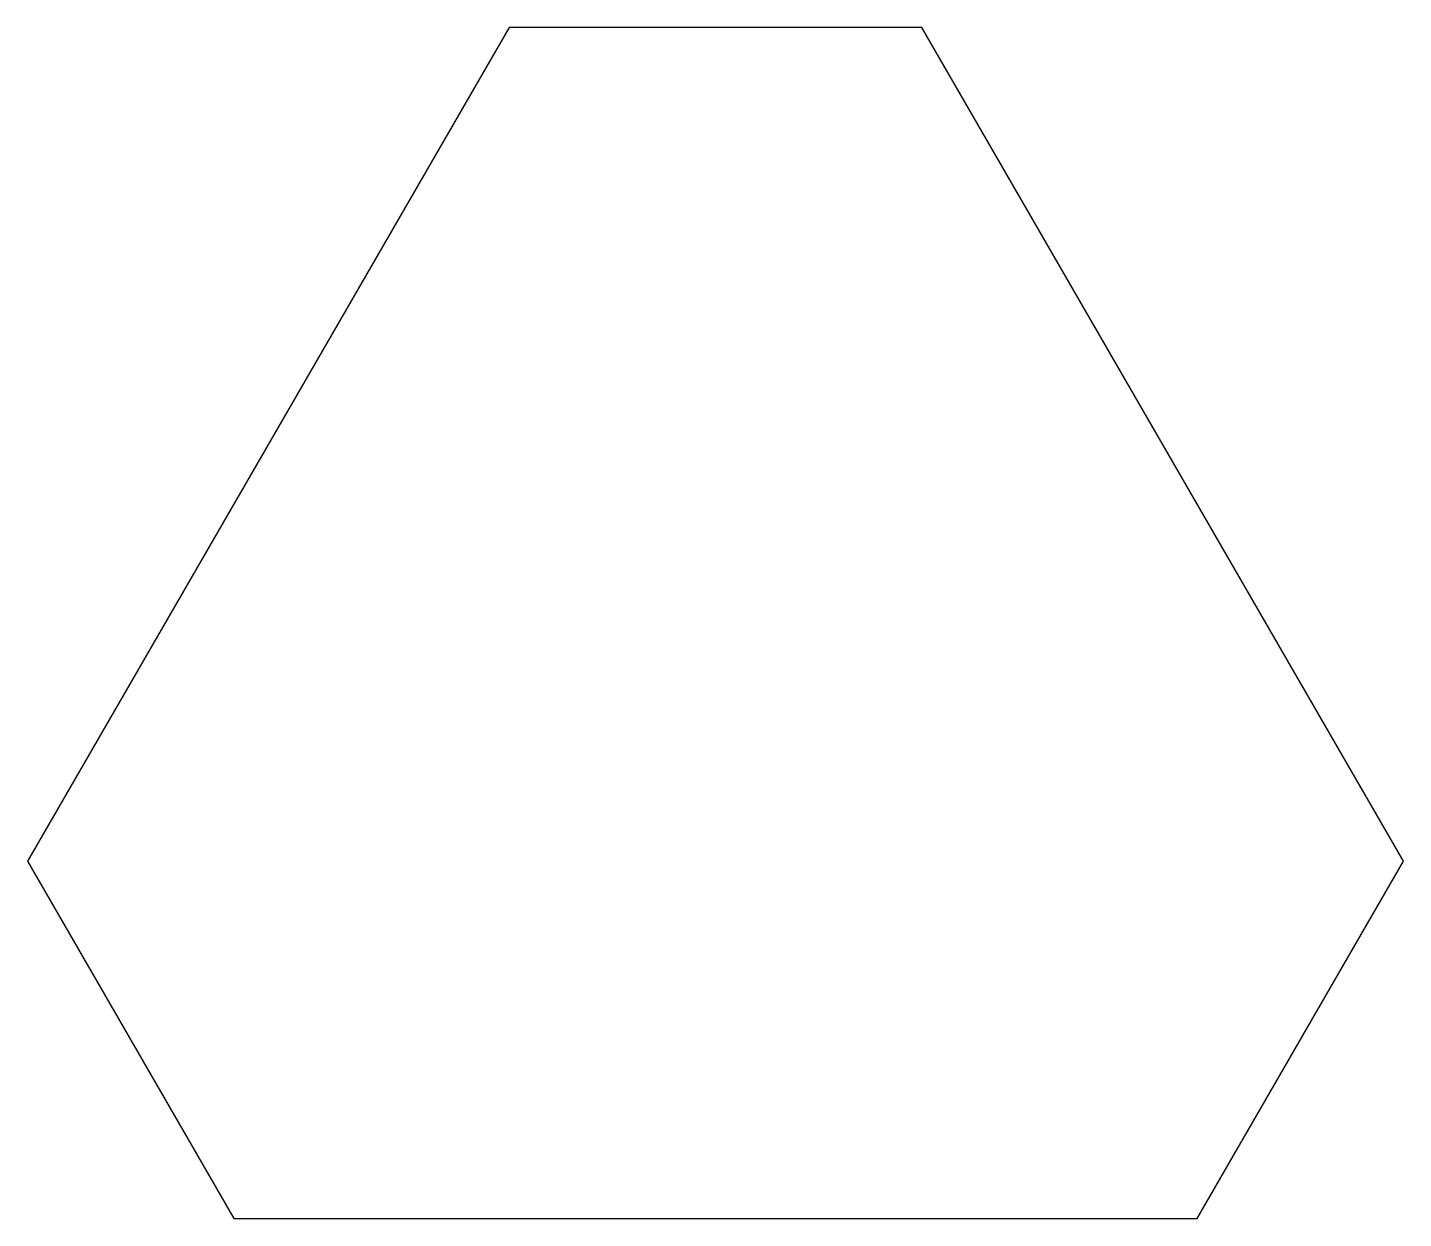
# Model space of a CAD drawing. Header units: millimetres. Extents: x -140 to 140, y -105 to 137.
import ezdxf

# ---------------------------------------------------------------- set-up
doc = ezdxf.new("R2010")
doc.units = ezdxf.units.MM
doc.layers.add('CUT', color=1, linetype='Continuous')

msp = doc.modelspace()

# ---------------------------------------------------------------- linework, layer by layer
at = {"layer": 'CUT'}
msp.add_lwpolyline([(-140, -32.33), (-97.999, -105.078), (97.999, -105.078), (140, -32.33), (42.001, 137.409), (-42.001, 137.409)], close=True, dxfattribs=at)

doc.saveas('drawing.dxf')
